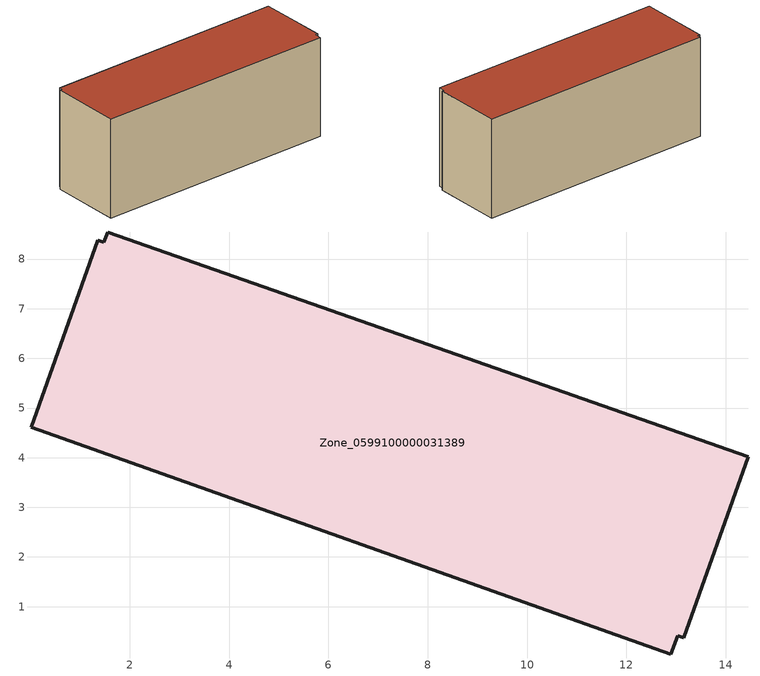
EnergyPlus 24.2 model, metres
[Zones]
Zone_0599100000031389
 floor ground (C_G): 1.35,8.38 1.48,8.34 1.56,8.54 14.46,4.02 13.16,0.37 13.03,0.41 12.9,0.05 0.01,4.61 z0.55
 wall outside (C_F): 0.01,4.61 12.9,0.05 13.03,0.41 13.16,0.37 14.46,4.02 1.56,8.54 1.48,8.34 1.35,8.38 0.01,4.61 z0.55:6.17
 roof outside (C_R): 1.48,8.34 1.35,8.38 0.01,4.61 12.9,0.05 13.03,0.41 13.16,0.37 14.46,4.02 1.56,8.54 z6.17
[BUILDING]
Pand.0599100000031389: North Axis=0; Terrain=City; Loads Convergence Tolerance Value=0.04; Temperature Convergence Tolerance Value=0.4; Solar Distribution=FullExterior; Maximum Number of Warmup Days=25; Minimum Number of Warmup Days=1
[Site:Location]
Rotterdam.The.Hague.AP_ZH_NLD Design_Conditions: Latitude=51.96; Longitude=4.45; Time Zone=1; Elevation=-4.5
[SITE:GROUNDTEMPERATURE:BUILDINGSURFACE]
18, 18, 18, 18, 18, 18, 18, 18, 18, 18, 18, 18
[MATERIAL] Thermal Absorptance=0.9; Solar Absorptance=0.7; Visible Absorptance=0.7
Name | Roughness | Thickness | Conductivity | Density | Specific Heat
G.TI.1965-1974 | MediumSmooth | 0.15 | 0.882353 | 540 | 1210
F.TI.1965-1974 | Rough | 0.3 | 0.697674 | 1920 | 840
R.TI.1965-1974 | MediumRough | 0.2 | 0.232558 | 1500 | 1000
[CONSTRUCTION]
C_G: G.TI.1965-1974
C_F: F.TI.1965-1974
C_R: R.TI.1965-1974
[ZONE]
Zone_0599100000031389: Type=1; Multiplier=1; Ceiling Height=Autocalculate; Volume=Autocalculate; Floor Area=autocalculate; Part of Total Floor Area=Yes
[ZONEINFILTRATION:DESIGNFLOWRATE]
Infil_Zone_0599100000031389: Zone or ZoneList or Space or SpaceList=Zone_0599100000031389; Schedule=AlwaysOn; Design Flow Rate Calculation Method=Flow/Area; Flow Rate per Floor Area=0.003; Constant Term Coefficient=1; Temperature Term Coefficient=0; Velocity Term Coefficient=0; Velocity Squared Term Coefficient=0
[HVACTEMPLATE:ZONE:IDEALLOADSAIRSYSTEM]
Zone_0599100000031389: Maximum Heating Supply Air Temperature=50; Minimum Cooling Supply Air Temperature=13; Maximum Heating Supply Air Humidity Ratio=0.0156; Minimum Cooling Supply Air Humidity Ratio=0.0077; Heating Limit=NoLimit; Cooling Limit=NoLimit; Dehumidification Control Type=ConstantSensibleHeatRatio; Cooling Sensible Heat Ratio=0.7; Dehumidification Setpoint=60; Humidification Control Type=None; Humidification Setpoint=30; Outdoor Air Method=None; Outdoor Air Flow Rate per Person=0.00944; Outdoor Air Flow Rate per Zone Floor Area=0; Outdoor Air Flow Rate per Zone=0; Demand Controlled Ventilation Type=None; Outdoor Air Economizer Type=NoEconomizer; Heat Recovery Type=None; Sensible Heat Recovery Effectiveness=0.7; Latent Heat Recovery Effectiveness=0.65
[ZONECONTROL:THERMOSTAT]
ThermostatControl_Zone_0599100000031389: Zone or ZoneList=Zone_0599100000031389; Control Type Schedule=DualSetpointControlType; Control 1=Thermostat_Zone_0599100000031389; Temperature Difference Between Cutout And Setpoint=0
[THERMOSTATSETPOINT:DUALSETPOINT]
Thermostat_Zone_0599100000031389: Heating Setpoint Temperature Schedule=HeatingSetpoint_Zone_0599100000031389; Cooling Setpoint Temperature Schedule=CoolingSetpoint_Zone_0599100000031389
[SCHEDULE:COMPACT]
HeatingSetpoint_Zone_0599100000031389: Through: 12/31, For: AllDays, Until: 24:00, 21
CoolingSetpoint_Zone_0599100000031389: Through: 12/31, For: AllDays, Until: 24:00, 24
DualSetpointControlType: Through: 12/31, For: AllDays, Until: 24:00, 4
AlwaysOn: Through: 12/31, For: AllDays, Until: 24:00, 1
